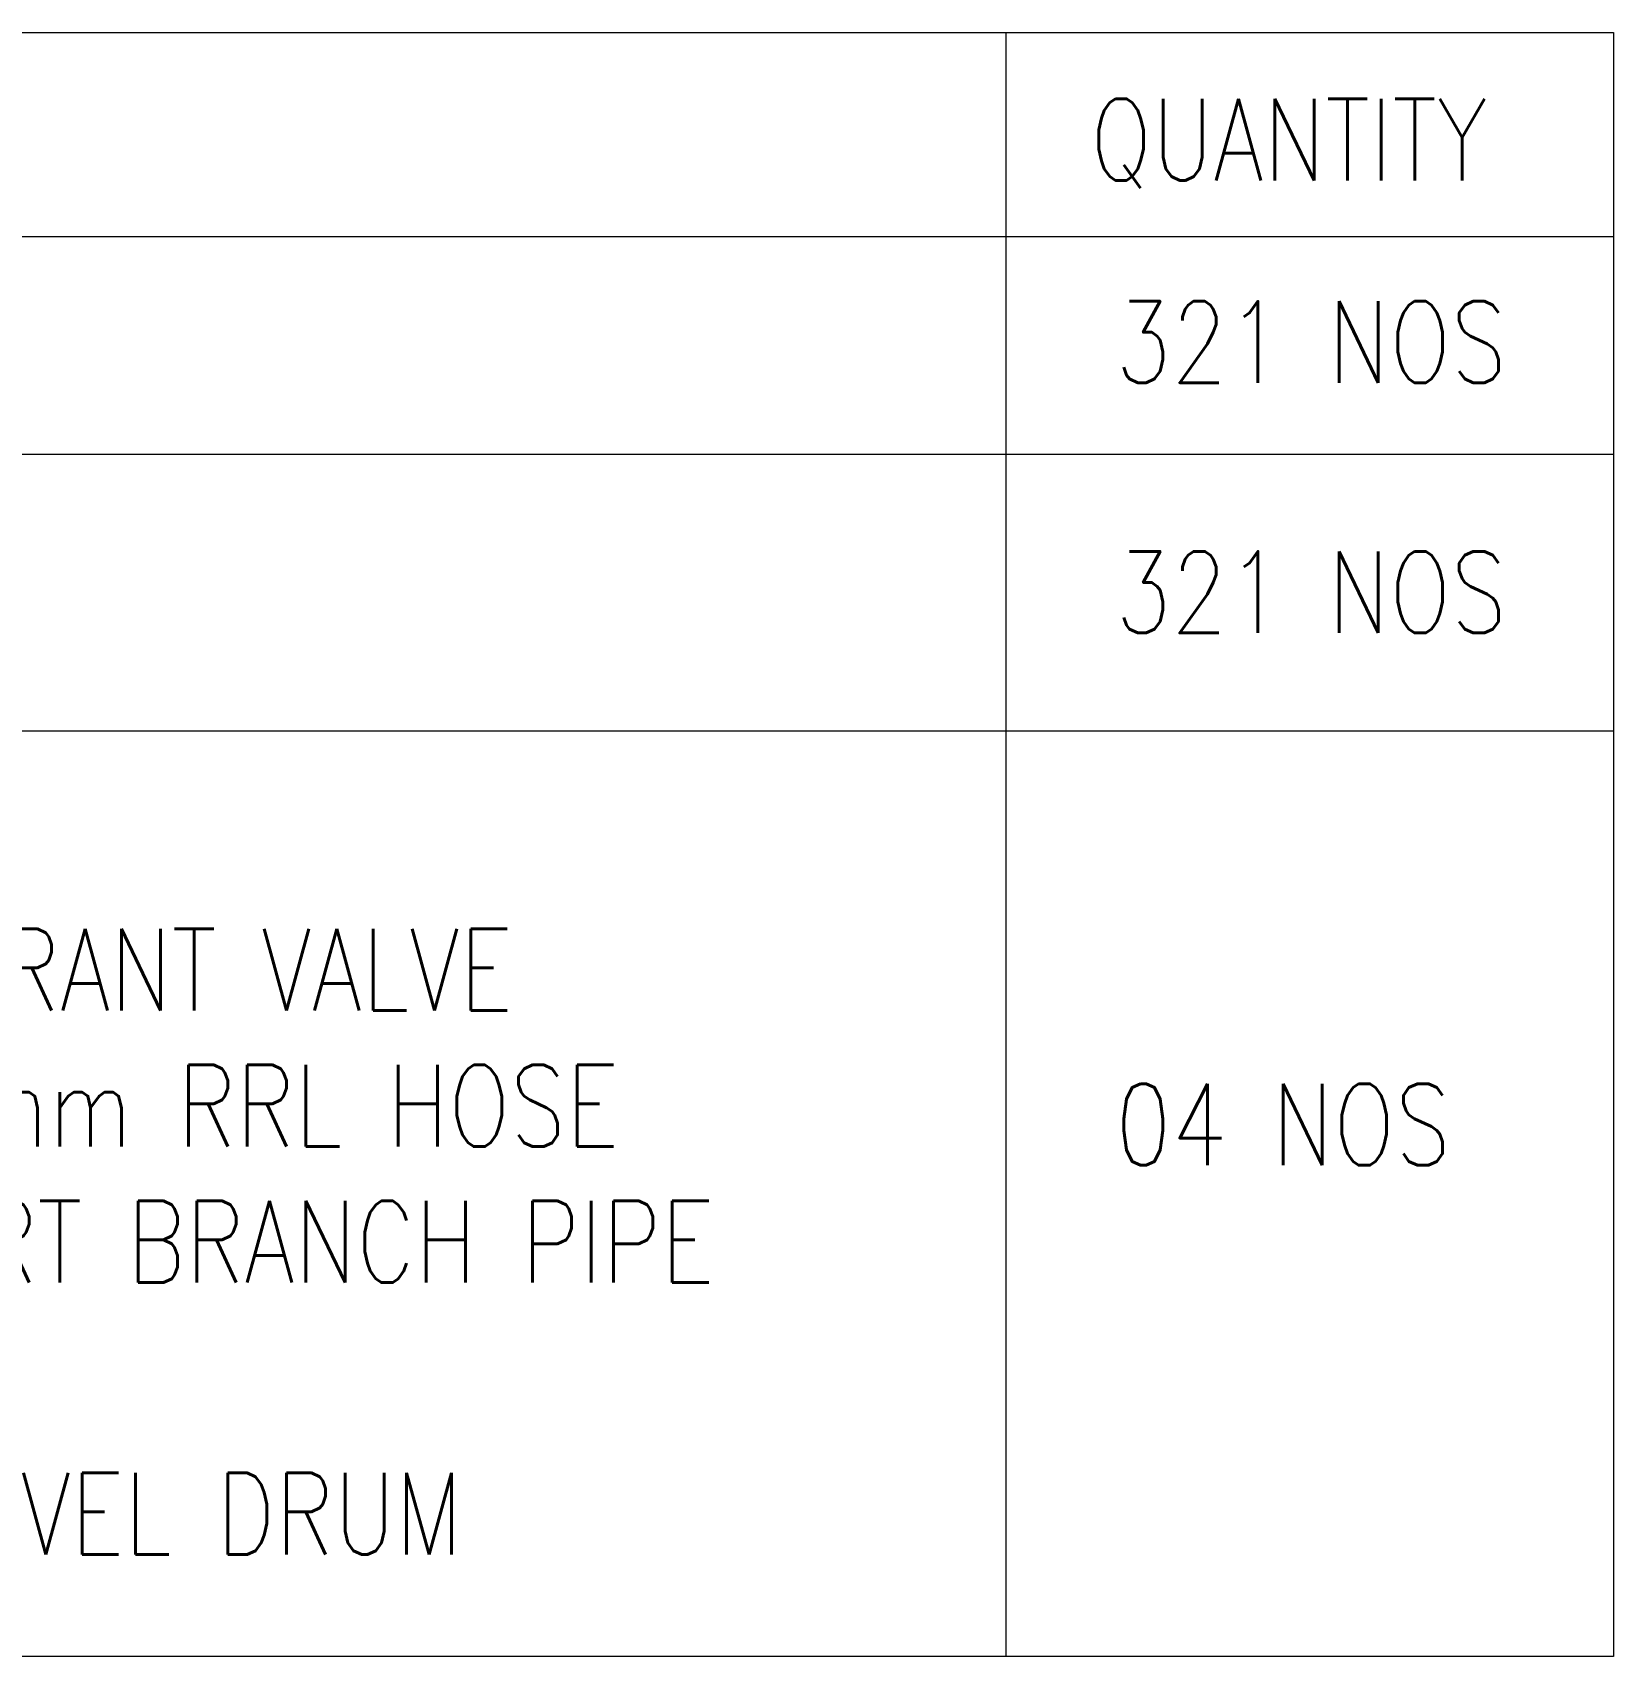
# Model space of a CAD drawing. Header units: millimetres. Extents: x 1706 to 249912, y -487248 to 27192.
# Drawn here: x 192790 to 200543, y -22882 to -14920 of the extents above; entities that cross this region are included whole.
import ezdxf

# ---------------------------------------------------------------- set-up
doc = ezdxf.new("R2010")
doc.units = ezdxf.units.MM
doc.layers.add('FF-TEXT & DIMENSIONS', color=4, linetype='Continuous')
doc.styles.add('ROMAN', font='romans.shx', dxfattribs={"width": 0.8})

msp = doc.modelspace()

# ---------------------------------------------------------------- linework, layer by layer
at = {"layer": 'FF-TEXT & DIMENSIONS', "color": 7, "lineweight": 0, "ltscale": 2}
for p, q in [((181344.893, -14919.65), (200543.397, -14919.65)), ((197563.809, -14919.65), (200543.397, -14919.65)), ((200543.397, -14919.65), (200543.397, -22882.269)), ((181344.893, -15919.65), (200543.397, -15919.65)), ((200543.397, -16989.482), (181344.893, -16989.482)), ((200543.397, -18345.354), (181344.893, -18345.354)), ((200543.397, -22882.269), (181344.893, -22882.269))]:
    msp.add_line(p, q, dxfattribs=at)
msp.add_lwpolyline([(197563.809, -14919.65), (197563.809, -22882.269)], dxfattribs=at)

# ---------------------------------------------------------------- texts
at = {"layer": 'FF-TEXT & DIMENSIONS', "color": 7, "lineweight": 0, "style": 'ROMAN', "width": 0.8}
for s, p in [('QUANTITY', (197977.425, -15644.611)), ('321 NOS', (198100.323, -16637.348)), ('321 NOS', (198100.323, -17863.929)), ('04 NOS', (198100.323, -20473.845))]:
    msp.add_text(s, height=400, rotation=359.9999999, dxfattribs=at).set_placement(p)
at = {"layer": 'FF-TEXT & DIMENSIONS', "color": 7, "lineweight": 0, "insert": (186286.447, -18648.348, 0), "char_height": 400, "width": 11039.80617, "attachment_point": 1, "rotation": 359.9999999, "style": 'ROMAN'}
msp.add_mtext('FIRE HOSE CABINET \\P1 No Of SINGLE HEADED HYDRANT VALVE \\P2 Length OF 15M LONG %%C63mm RRL HOSE \\P1 No Of SS 316 GRADE SHORT BRANCH PIPE 1 No Of Ø19mm 40M Length \\PRUBBER HOSE REEL WITH SWIVEL DRUM', dxfattribs=at)

doc.saveas('drawing.dxf')
